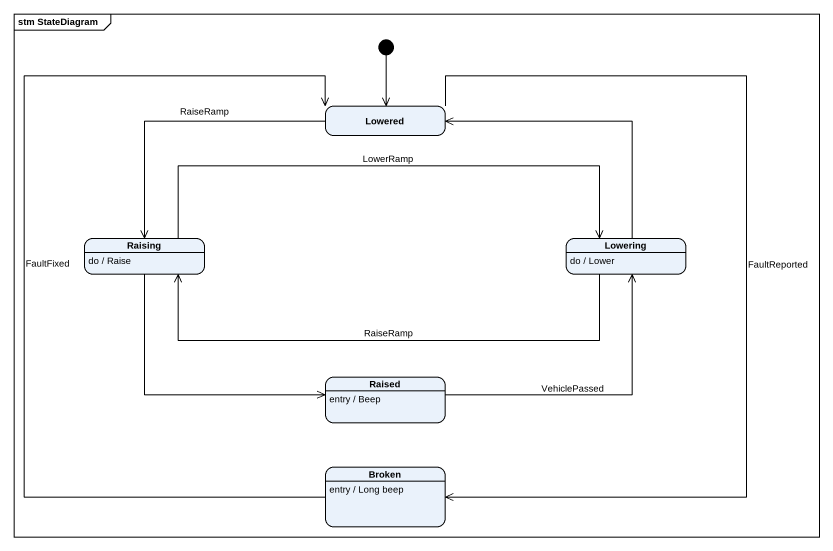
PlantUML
@startuml
mainframe stm StateDiagram
hide empty description
state Lowered
state Raising
Raising : do / Raise
state Lowering
Lowering : do / Lower
state Raised
Raised : entry / Beep
state Broken
Broken : entry / Long beep
[*] --> Lowered
Lowered -left-> Raising : RaiseRamp
Lowered --> Broken : FaultReported
Raising -right-> Lowering : LowerRamp
Raising -right-> Raised
Lowering -left-> Lowered
Lowering -left-> Raising : RaiseRamp
Raised -right-> Lowering : VehiclePassed
Broken -up-> Lowered : FaultFixed
@enduml
